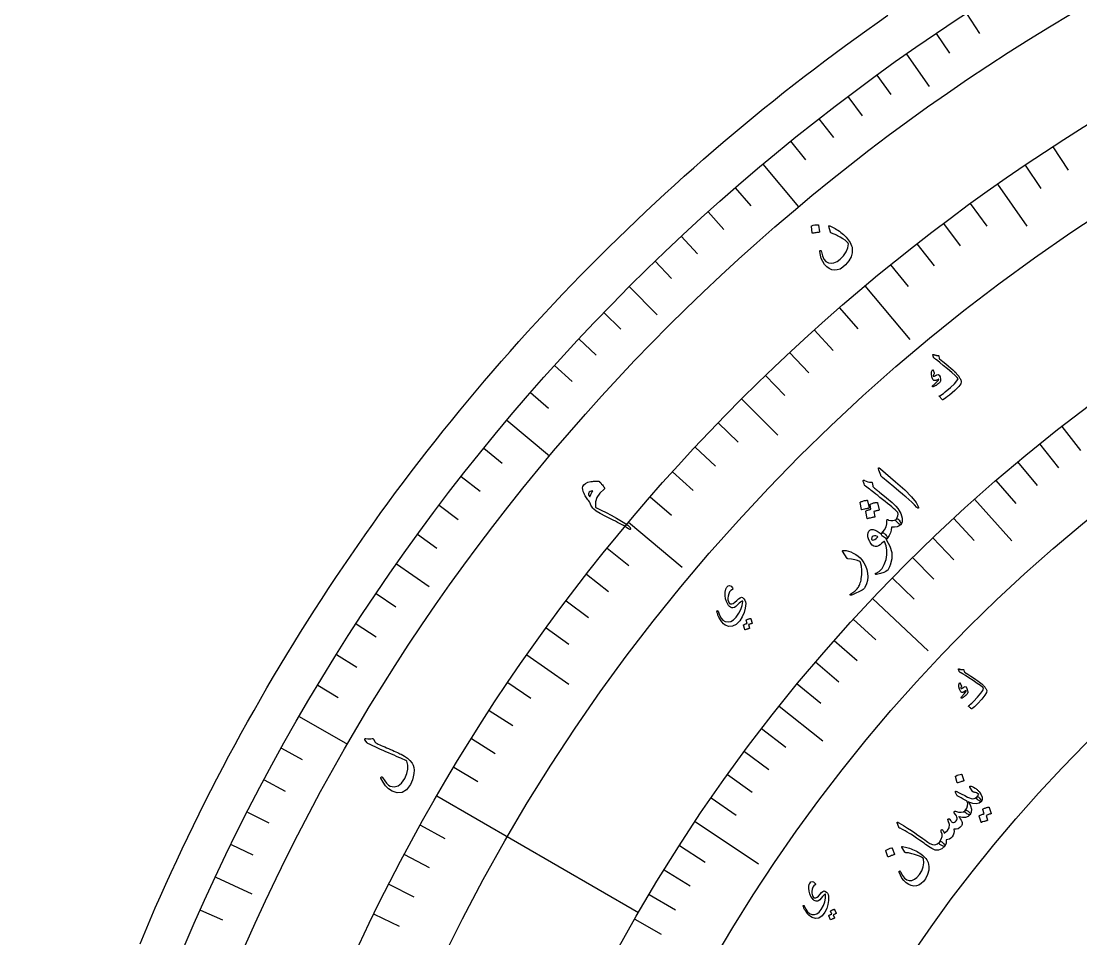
# Model space of a CAD drawing. Header units: millimetres. Extents: x -59 to 59, y -59 to 76.
# Drawn here: x -57.82 to -28.3, y 22.72 to 48.28 of the extents above; entities that cross this region are included whole.
import ezdxf

# ---------------------------------------------------------------- set-up
doc = ezdxf.new("R2010")
doc.units = ezdxf.units.MM
for name, color, linetype in [('CUT_OUTER', 1, 'Continuous'), ('ENGRAVE', 7, 'Continuous'), ('ENGRAVE_FINE', 8, 'Continuous'), ('TEXT', 5, 'Continuous')]:
    doc.layers.add(name, color=color, linetype=linetype)

msp = doc.modelspace()

# ---------------------------------------------------------------- linework, layer by layer
at = {"layer": 'CUT_OUTER'}
msp.add_lwpolyline([(-54.5089, 22.5783), (-54.3693, 22.9124), (-54.2277, 23.2455), (-54.0841, 23.5778), (-53.9384, 23.9092), (-53.7907, 24.2397), (-53.6409, 24.5693), (-53.4891, 24.898), (-53.3354, 25.2258), (-53.1796, 25.5525), (-53.0218, 25.8784), (-52.862, 26.2032), (-52.7002, 26.5271), (-52.5365, 26.8499), (-52.3707, 27.1718), (-52.203, 27.4926), (-52.0334, 27.8124), (-51.8617, 28.1312), (-51.6881, 28.4488), (-51.5126, 28.7655), (-51.3351, 29.081), (-51.1557, 29.3954), (-50.9744, 29.7088), (-50.7911, 30.021), (-50.606, 30.3321), (-50.4189, 30.642), (-50.23, 30.9508), (-50.0391, 31.2584), (-49.8464, 31.5649), (-49.6517, 31.8701), (-49.4553, 32.1742), (-49.2569, 32.477), (-49.0567, 32.7786), (-48.8547, 33.079), (-48.6508, 33.3782), (-48.445, 33.6761), (-48.2375, 33.9727), (-48.0281, 34.268), (-47.817, 34.5621), (-47.604, 34.8548), (-47.3892, 35.1463), (-47.1727, 35.4364), (-46.9544, 35.7252), (-46.7343, 36.0126), (-46.5124, 36.2987), (-46.2888, 36.5834), (-46.0635, 36.8667), (-45.8364, 37.1487), (-45.6076, 37.4292), (-45.3771, 37.7083), (-45.1449, 37.9861), (-44.9109, 38.2623), (-44.6753, 38.5372), (-44.438, 38.8106), (-44.199, 39.0825), (-43.9584, 39.353), (-43.7161, 39.622), (-43.4722, 39.8895), (-43.2266, 40.1555), (-42.9794, 40.4199), (-42.7306, 40.6829), (-42.4801, 40.9443), (-42.2281, 41.2042), (-41.9745, 41.4625), (-41.7193, 41.7193), (-41.4625, 41.9745), (-41.2042, 42.2281), (-40.9443, 42.4801), (-40.6829, 42.7306), (-40.4199, 42.9794), (-40.1555, 43.2266), (-39.8895, 43.4722), (-39.622, 43.7161), (-39.353, 43.9584), (-39.0825, 44.199), (-38.8106, 44.438), (-38.5372, 44.6753), (-38.2623, 44.9109), (-37.9861, 45.1449), (-37.7083, 45.3771), (-37.4292, 45.6076), (-37.1487, 45.8364), (-36.8667, 46.0635), (-36.5834, 46.2888), (-36.2987, 46.5124), (-36.0126, 46.7343), (-35.7252, 46.9544), (-35.4364, 47.1727), (-35.1463, 47.3892), (-34.8548, 47.604), (-34.5621, 47.817), (-34.268, 48.0281), (-33.9727, 48.2375), (-33.6761, 48.445)], dxfattribs=at)
at = {"layer": 'ENGRAVE'}
for points in [[(-33.1642, 47.3634), (-32.5297, 46.4572)], [(-37.166, 44.2927), (-36.1705, 43.1063)], [(-30.6261, 43.7386), (-29.8072, 42.569)], [(-40.8849, 40.8849), (-40.1027, 40.1027)], [(-34.3216, 40.9029), (-33.0701, 39.4115)], [(-37.756, 37.756), (-36.7464, 36.7464)], [(-44.2927, 37.166), (-43.1063, 36.1705)], [(-31.265, 34.9654), (-30.2268, 33.8043)], [(-40.9029, 34.3216), (-39.4115, 33.0701)], [(-47.3634, 33.1642), (-46.4572, 32.5297)], [(-34.1044, 32.202), (-32.56, 30.7438)], [(-43.7386, 30.6261), (-42.569, 29.8072)], [(-36.7065, 29.2012), (-35.4876, 28.2315)], [(-50.0736, 28.91), (-48.7323, 28.1356)], [(-46.2414, 26.6975), (-40.6209, 23.4525)], [(-39.0511, 25.9825), (-37.2828, 24.8059)], [(-52.4027, 24.4358), (-51.4001, 23.9683)]]:
    msp.add_lwpolyline(points, dxfattribs=at)
for radius in [57.82, 57.82, 56.2713, 53.395, 53.395, 51.1235, 46.905, 46.905, 44.427, 39.825, 39.825]:
    msp.add_circle((0, 0), radius, dxfattribs=at)
at = {"layer": 'ENGRAVE_FINE'}
for points in [[(-31.491, 48.4919), (-31.1295, 47.9353)], [(-32.3325, 47.935), (-31.9614, 47.3847)], [(-33.9857, 46.7774), (-33.5956, 46.2404)], [(-34.7969, 46.1771), (-34.3975, 45.647)], [(-35.5975, 45.5628), (-35.1889, 45.0397)], [(-36.3873, 44.9346), (-35.9696, 44.4187)], [(-29.081, 44.7808), (-28.6568, 44.1277)], [(-29.8581, 44.2665), (-29.4226, 43.6208)], [(-37.9333, 43.6373), (-37.4979, 43.1364)], [(-31.3848, 43.1975), (-30.927, 42.5674)], [(-38.6891, 42.9686), (-38.245, 42.4754)], [(-32.1339, 42.6431), (-31.6652, 42.0212)], [(-39.4331, 42.2869), (-38.9805, 41.8014)], [(-32.8732, 42.0758), (-32.3938, 41.4621)], [(-40.1651, 41.5922), (-39.7041, 41.1148)], [(-33.6026, 41.4957), (-33.1124, 40.8905)], [(-41.5922, 40.1651), (-41.1148, 39.7041)], [(-35.0303, 40.2977), (-34.5193, 39.71)], [(-35.7282, 39.6802), (-35.2071, 39.1015)], [(-42.2869, 39.4331), (-41.8014, 38.9805)], [(-36.4153, 39.0506), (-35.8842, 38.4811)], [(-42.9686, 38.6891), (-42.4754, 38.245)], [(-37.0913, 38.4091), (-36.5503, 37.8489)], [(-43.6373, 37.9333), (-43.1364, 37.4979)], [(-38.4091, 37.0913), (-37.8489, 36.5503)], [(-28.8371, 36.9933), (-28.3147, 36.3232)], [(-44.9346, 36.3873), (-44.4187, 35.9696)], [(-39.0506, 36.4153), (-38.4811, 35.8842)], [(-29.4564, 36.5021), (-28.9228, 35.8409)], [(-39.6802, 35.7282), (-39.1015, 35.2071)], [(-30.0676, 36.0003), (-29.523, 35.3482)], [(-45.5628, 35.5975), (-45.0397, 35.1889)], [(-30.6705, 35.488), (-30.115, 34.8452)], [(-40.2977, 35.0303), (-39.71, 34.5193)], [(-46.1771, 34.7969), (-45.647, 34.3975)], [(-31.8508, 34.4326), (-31.2739, 33.8089)], [(-46.7774, 33.9857), (-46.2404, 33.5956)], [(-32.4279, 33.8897), (-31.8405, 33.2758)], [(-41.4957, 33.6026), (-40.8905, 33.1124)], [(-32.9959, 33.3369), (-32.3983, 32.733)], [(-42.0758, 32.8732), (-41.4621, 32.3938)], [(-33.5548, 32.7743), (-32.947, 32.1806)], [(-47.935, 32.3325), (-47.3847, 31.9614)], [(-42.6431, 32.1339), (-42.0212, 31.6652)], [(-34.6445, 31.6202), (-34.0169, 31.0475)], [(-48.4919, 31.491), (-47.9353, 31.1295)], [(-43.1975, 31.3848), (-42.5674, 30.927)], [(-35.1749, 31.0291), (-34.5378, 30.4671)], [(-49.0341, 30.6399), (-48.4712, 30.2882)], [(-35.6955, 30.4288), (-35.0489, 29.8776)], [(-44.2665, 29.8581), (-43.6208, 29.4226)], [(-36.2061, 29.8195), (-35.5503, 29.2793)], [(-49.5614, 29.7795), (-48.9925, 29.4376)], [(-44.7808, 29.081), (-44.1277, 28.6568)], [(-37.1967, 28.5742), (-36.5229, 28.0567)], [(-45.2815, 28.295), (-44.6211, 27.8823)], [(-50.5705, 28.0317), (-49.99, 27.7099)], [(-37.6763, 27.9387), (-36.9939, 27.4327)], [(-45.7684, 27.5005), (-45.1009, 27.0993)], [(-38.1454, 27.2948), (-37.4545, 26.8004)], [(-51.052, 27.1448), (-50.466, 26.8332)], [(-38.6037, 26.6427), (-37.9045, 26.1601)], [(-51.518, 26.2497), (-50.9266, 25.9484)], [(-46.7003, 25.8864), (-46.0192, 25.5088)], [(-51.9683, 25.3466), (-51.3717, 25.0557)], [(-39.4874, 25.3144), (-38.7722, 24.8559)], [(-47.145, 25.0674), (-46.4573, 24.7018)], [(-39.9126, 24.6387), (-39.1896, 24.1924)], [(-47.5753, 24.2408), (-46.8814, 23.8873)], [(-40.3264, 23.9554), (-39.5959, 23.5215)], [(-52.8212, 23.5175), (-52.2148, 23.2475)], [(-47.9911, 23.4068), (-47.2911, 23.0654)], [(-40.7287, 23.2649), (-39.9909, 22.8435)]]:
    msp.add_lwpolyline(points, dxfattribs=at)
at = {"layer": 'TEXT'}
for points in [[(-35.8106, 42.5662), (-35.8103, 42.57), (-35.8084, 42.5737), (-35.805, 42.5772), (-35.8001, 42.5806), (-35.7571, 42.5949), (-35.7135, 42.6047), (-35.6694, 42.61), (-35.6248, 42.6108), (-35.6195, 42.6097), (-35.6156, 42.6074), (-35.6132, 42.6039), (-35.6122, 42.5991), (-35.586, 42.4097), (-35.5864, 42.4044), (-35.5895, 42.4005), (-35.5953, 42.3982), (-35.6039, 42.3975), (-35.6113, 42.3969), (-35.6227, 42.3956), (-35.6382, 42.3937), (-35.6578, 42.3912), (-35.6816, 42.3879), (-35.7099, 42.3836), (-35.7426, 42.3782), (-35.7799, 42.3719), (-35.7852, 42.3716), (-35.7889, 42.3726), (-35.791, 42.3751), (-35.7914, 42.3789)], [(-35.2989, 42.577), (-35.2621, 42.5608), (-35.2246, 42.5431), (-35.1866, 42.5237), (-35.148, 42.5027), (-35.1088, 42.4798), (-35.0691, 42.4545), (-35.029, 42.4269), (-34.9882, 42.3969), (-34.949, 42.366), (-34.9119, 42.3338), (-34.8769, 42.3004), (-34.8441, 42.2658), (-34.8132, 42.2298), (-34.7843, 42.1924), (-34.7573, 42.1537), (-34.7323, 42.1134), (-34.7089, 42.0688), (-34.6907, 42.0247), (-34.6778, 41.9812), (-34.6701, 41.9381), (-34.671, 41.8248), (-34.7024, 41.7126), (-34.7643, 41.6015), (-34.8567, 41.4913), (-34.9333, 41.4234), (-35.0107, 41.376), (-35.0889, 41.349), (-35.168, 41.3425), (-35.2434, 41.3563), (-35.314, 41.3875), (-35.3798, 41.4361), (-35.4406, 41.5023), (-35.4932, 41.5825), (-35.5329, 41.6687), (-35.5598, 41.7609), (-35.5738, 41.8593), (-35.5736, 41.872), (-35.5708, 41.8814), (-35.5655, 41.8873), (-35.5576, 41.8898), (-35.5479, 41.8893), (-35.5403, 41.8835), (-35.5349, 41.8723), (-35.5317, 41.8559), (-35.5035, 41.7411), (-35.4617, 41.6517), (-35.4063, 41.5874), (-35.3374, 41.5482), (-35.261, 41.5348), (-35.1801, 41.5475), (-35.0947, 41.5862), (-35.0046, 41.6509), (-34.9107, 41.7469), (-34.8418, 41.8504), (-34.798, 41.9614), (-34.7793, 42.0802), (-34.7796, 42.0835), (-34.7812, 42.0876), (-34.7841, 42.0923), (-34.7882, 42.0977), (-34.8246, 42.1369), (-34.8729, 42.1777), (-34.9333, 42.2199), (-35.0057, 42.2636), (-35.0435, 42.2844), (-35.0791, 42.3035), (-35.1125, 42.3207), (-35.1437, 42.3361), (-35.1727, 42.3494), (-35.1996, 42.3606), (-35.2243, 42.3696), (-35.2469, 42.3764), (-35.2582, 42.3803), (-35.2669, 42.3854), (-35.2731, 42.3915), (-35.2767, 42.3987), (-35.3279, 42.5613), (-35.3291, 42.5723), (-35.3246, 42.5785), (-35.3146, 42.5801), (-35.2989, 42.577)], [(-32.4015, 38.9939), (-32.385, 38.9872), (-32.3688, 38.9813), (-32.3528, 38.9763), (-32.337, 38.9722), (-32.3214, 38.969), (-32.3059, 38.9668), (-32.2905, 38.9656), (-32.2752, 38.9654), (-32.2682, 38.9639), (-32.2629, 38.9598), (-32.2594, 38.9532), (-32.2575, 38.9439), (-32.25, 38.893), (-32.249, 38.8877), (-32.2478, 38.8834), (-32.2466, 38.8801), (-32.2452, 38.8779), (-32.1506, 38.802), (-32.0658, 38.7328), (-31.9908, 38.6704), (-31.9255, 38.6147), (-31.8701, 38.5659), (-31.8246, 38.5239), (-31.7892, 38.4887), (-31.7636, 38.4604), (-31.7179, 38.4051), (-31.7044, 38.3867), (-31.6917, 38.3676), (-31.6798, 38.3476), (-31.6686, 38.327), (-31.6583, 38.3055), (-31.6489, 38.2831), (-31.6405, 38.2598), (-31.633, 38.2357), (-31.6447, 38.1809), (-31.7041, 38.101), (-31.811, 37.9956), (-31.9652, 37.8645), (-32.0149, 37.8253), (-32.0619, 37.7903), (-32.1062, 37.7594), (-32.1478, 37.7327), (-32.1524, 37.7313), (-32.1567, 37.7314), (-32.1606, 37.733), (-32.1641, 37.7361), (-32.1797, 37.7523), (-32.1937, 37.7672), (-32.2062, 37.7807), (-32.2173, 37.7929), (-32.2269, 37.8038), (-32.2352, 37.8136), (-32.2423, 37.8224), (-32.2481, 37.8301), (-32.2511, 37.8347), (-32.2516, 37.8382), (-32.2496, 37.8408), (-32.245, 37.8423), (-32.2123, 37.8566), (-32.1738, 37.8794), (-32.1296, 37.9105), (-32.0796, 37.9501), (-31.9339, 38.0729), (-31.8254, 38.1754), (-31.7543, 38.2581), (-31.7206, 38.321), (-31.7492, 38.3553), (-31.8078, 38.412), (-31.8967, 38.491), (-32.0159, 38.5921), (-32.1363, 38.6925), (-32.2278, 38.7681), (-32.2904, 38.8188), (-32.324, 38.8449), (-32.3335, 38.8517), (-32.3424, 38.8582), (-32.3506, 38.8642), (-32.3583, 38.8697), (-32.3653, 38.8748), (-32.3715, 38.8792), (-32.377, 38.8831), (-32.3818, 38.8864), (-32.3916, 38.8941), (-32.3993, 38.9028), (-32.405, 38.9125), (-32.4086, 38.9232), (-32.4224, 38.9841), (-32.4231, 38.9885), (-32.4227, 38.992), (-32.4214, 38.9946), (-32.4191, 38.9964), (-32.4152, 38.9972), (-32.4109, 38.997), (-32.4063, 38.9959), (-32.4015, 38.9939)], [(-32.4353, 38.5684), (-32.4329, 38.5699), (-32.4304, 38.5706), (-32.4276, 38.5705), (-32.4247, 38.5696), (-32.4228, 38.5682), (-32.4211, 38.5664), (-32.4195, 38.5643), (-32.4181, 38.5618), (-32.3919, 38.4823), (-32.3897, 38.4738), (-32.3889, 38.4667), (-32.3893, 38.4608), (-32.3911, 38.4561), (-32.402, 38.4402), (-32.4096, 38.4247), (-32.4141, 38.4098), (-32.4154, 38.3954), (-32.4135, 38.3901), (-32.4077, 38.3875), (-32.398, 38.3878), (-32.3844, 38.3909), (-32.3763, 38.394), (-32.368, 38.3975), (-32.3597, 38.4013), (-32.3513, 38.4054), (-32.3427, 38.4099), (-32.3338, 38.4148), (-32.3248, 38.4201), (-32.3155, 38.4259), (-32.2768, 38.4382), (-32.2472, 38.4216), (-32.2266, 38.3761), (-32.2149, 38.3018), (-32.2148, 38.2768), (-32.2172, 38.2553), (-32.222, 38.2373), (-32.2291, 38.2227), (-32.2395, 38.2096), (-32.2559, 38.194), (-32.2783, 38.1758), (-32.3068, 38.1552), (-32.3216, 38.1449), (-32.3361, 38.1357), (-32.3502, 38.1275), (-32.3639, 38.1202), (-32.3772, 38.1138), (-32.3897, 38.1079), (-32.4015, 38.1027), (-32.4127, 38.098), (-32.4206, 38.0965), (-32.4274, 38.0966), (-32.4329, 38.0985), (-32.4373, 38.1021), (-32.4404, 38.1071), (-32.4409, 38.112), (-32.439, 38.1168), (-32.4347, 38.1216), (-32.4199, 38.136), (-32.403, 38.152), (-32.3838, 38.1696), (-32.3623, 38.1888), (-32.3223, 38.2248), (-32.2923, 38.2543), (-32.2724, 38.2775), (-32.2625, 38.2943), (-32.2618, 38.2972), (-32.2623, 38.2997), (-32.264, 38.302), (-32.2669, 38.304), (-32.2692, 38.3048), (-32.2723, 38.3047), (-32.2761, 38.3038), (-32.2806, 38.302), (-32.3199, 38.2823), (-32.3368, 38.2747), (-32.3528, 38.2699), (-32.3677, 38.2678), (-32.3816, 38.2686), (-32.3953, 38.2716), (-32.4067, 38.2771), (-32.4155, 38.2852), (-32.422, 38.2958), (-32.4549, 38.3764), (-32.4681, 38.4487), (-32.4615, 38.5127), (-32.4353, 38.5684)], [(-33.9272, 35.768), (-33.94, 35.8137), (-33.9372, 35.8366), (-33.9188, 35.8368), (-33.8849, 35.8143), (-33.4653, 35.4474), (-33.2089, 35.2212), (-33.0172, 35.028), (-32.89, 34.8682), (-32.827, 34.7419), (-32.8248, 34.7287), (-32.8255, 34.7199), (-32.8291, 34.7153), (-32.8356, 34.715), (-32.843, 34.7172), (-32.851, 34.7215), (-32.8595, 34.7281), (-32.8686, 34.7368), (-32.936, 34.8081), (-33.0108, 34.8806), (-33.093, 34.9542), (-33.1826, 35.0291), (-33.2055, 35.049), (-33.2683, 35.1022), (-33.3709, 35.1887), (-33.5133, 35.3084), (-33.8323, 35.5708), (-33.8482, 35.5858), (-33.8612, 35.6011), (-33.8714, 35.6169), (-33.8787, 35.633)], [(-41.9882, 34.8936), (-42.0107, 34.9198), (-42.0324, 34.9466), (-42.0535, 34.9741), (-42.0739, 35.0022), (-42.0932, 35.031), (-42.111, 35.0605), (-42.1274, 35.0907), (-42.1423, 35.1217), (-42.1656, 35.1821), (-42.1785, 35.2355), (-42.1811, 35.2816), (-42.1733, 35.3205), (-42.1463, 35.3671), (-42.1005, 35.4048), (-42.0359, 35.4338), (-41.9526, 35.4538), (-41.9279, 35.4578), (-41.9032, 35.461), (-41.8784, 35.4635), (-41.8536, 35.4652), (-41.8286, 35.4663), (-41.8033, 35.4667), (-41.7779, 35.4667), (-41.7522, 35.466), (-41.738, 35.4648), (-41.7258, 35.4618), (-41.7154, 35.4568), (-41.7071, 35.4501), (-41.6786, 35.4164), (-41.6533, 35.3862), (-41.6312, 35.3594), (-41.6123, 35.336), (-41.5969, 35.3165), (-41.5851, 35.3011), (-41.5769, 35.2898), (-41.5724, 35.2826), (-41.5689, 35.2715), (-41.5695, 35.2614), (-41.5741, 35.2522), (-41.5827, 35.2441), (-41.7066, 35.1334), (-41.7881, 35.0152), (-41.8274, 34.8898), (-41.8242, 34.7573), (-41.8205, 34.7451), (-41.815, 34.7352), (-41.8075, 34.7274), (-41.7982, 34.722), (-41.664, 34.6588), (-41.5263, 34.5905), (-41.3853, 34.5171), (-41.2409, 34.4385), (-41.0512, 34.3273), (-40.9219, 34.2385), (-40.8529, 34.1723), (-40.8441, 34.1288), (-40.8534, 34.1219), (-40.8669, 34.1215), (-40.8846, 34.1277), (-40.9066, 34.1405), (-40.9499, 34.17), (-40.9961, 34.1996), (-41.045, 34.2291), (-41.0968, 34.2585), (-41.1511, 34.288), (-41.2078, 34.3177), (-41.2667, 34.3475), (-41.3278, 34.3775), (-41.5331, 34.478), (-41.6915, 34.5627), (-41.8029, 34.6318), (-41.8672, 34.6856), (-41.8933, 34.7151), (-41.9162, 34.7438), (-41.9358, 34.7716), (-41.952, 34.7987), (-41.9653, 34.8246), (-41.9757, 34.849), (-41.9833, 34.872), (-41.9882, 34.8936)], [(-34.3259, 35.354), (-34.3404, 35.3914), (-34.3521, 35.4209), (-34.3609, 35.4425), (-34.367, 35.4562), (-34.3702, 35.4655), (-34.3709, 35.4737), (-34.369, 35.4808), (-34.3645, 35.487), (-34.3573, 35.4919), (-34.3493, 35.4938), (-34.3403, 35.4927), (-34.3304, 35.4885), (-34.2828, 35.467), (-34.2358, 35.4515), (-34.1895, 35.4421), (-34.1439, 35.4387), (-34.1302, 35.4368), (-34.1199, 35.4296), (-34.113, 35.4172), (-34.1094, 35.3996), (-34.0972, 35.3138), (-34.0729, 35.2936), (-34.049, 35.2738), (-34.0255, 35.2544), (-34.0023, 35.2354), (-33.9796, 35.2168), (-33.9573, 35.1986), (-33.9353, 35.1809), (-33.9138, 35.1635), (-33.7146, 35.0024), (-33.5629, 34.8726), (-33.4586, 34.7742), (-33.4015, 34.7073), (-33.3217, 34.563), (-33.28, 34.4398), (-33.2762, 34.3377), (-33.3104, 34.2565), (-33.312, 34.255), (-33.3136, 34.2534), (-33.3153, 34.2518), (-33.3169, 34.2503), (-33.3353, 34.2501), (-33.3618, 34.265), (-33.3963, 34.295), (-33.4388, 34.3401), (-33.4533, 34.358), (-33.4604, 34.3744), (-33.4602, 34.3893), (-33.4525, 34.4027), (-33.4195, 34.4508), (-33.3997, 34.4989), (-33.3933, 34.547), (-33.4003, 34.5952), (-33.4346, 34.628), (-33.4745, 34.6644), (-33.5201, 34.7044), (-33.5714, 34.748), (-33.628, 34.795), (-33.6897, 34.8454), (-33.7565, 34.8992), (-33.8283, 34.9563), (-33.8985, 35.013), (-33.9617, 35.0637), (-34.018, 35.1084), (-34.0675, 35.1472), (-34.1098, 35.1803), (-34.1448, 35.2079), (-34.1724, 35.23), (-34.1927, 35.2466), (-34.2992, 35.3232), (-34.3086, 35.3318), (-34.3162, 35.3398), (-34.322, 35.3472), (-34.3259, 35.354)], [(-41.978, 35.0291), (-41.9716, 35.0495), (-41.9641, 35.0702), (-41.9554, 35.0914), (-41.9454, 35.1129), (-41.9343, 35.1348), (-41.9222, 35.1568), (-41.9091, 35.179), (-41.8949, 35.2013), (-41.9402, 35.1911), (-41.9747, 35.1784), (-41.9983, 35.1633), (-42.0111, 35.1457), (-42.018, 35.1177), (-42.0148, 35.089), (-42.0014, 35.0594), (-41.978, 35.0291)], [(-34.4521, 34.869), (-34.4521, 34.8731), (-34.4504, 34.8771), (-34.4471, 34.8812), (-34.4422, 34.8852), (-34.4202, 34.8952), (-34.3981, 34.904), (-34.3759, 34.9118), (-34.3537, 34.9184), (-34.3311, 34.9239), (-34.3081, 34.9282), (-34.2846, 34.9315), (-34.2606, 34.9336), (-34.2535, 34.9329), (-34.2482, 34.9308), (-34.2447, 34.9272), (-34.2431, 34.9223), (-34.2009, 34.7223), (-34.2016, 34.7173), (-34.2051, 34.7135), (-34.2114, 34.7109), (-34.2204, 34.7095), (-34.2282, 34.7082), (-34.2402, 34.7059), (-34.2565, 34.7026), (-34.2769, 34.6983), (-34.3019, 34.6927), (-34.3315, 34.6857), (-34.3657, 34.6773), (-34.4046, 34.6675), (-34.4102, 34.6667), (-34.4143, 34.6674), (-34.4167, 34.6699), (-34.4174, 34.6739)], [(-34.1739, 34.8125), (-34.1738, 34.8165), (-34.1722, 34.8205), (-34.1689, 34.8245), (-34.164, 34.8285), (-34.142, 34.8384), (-34.12, 34.8471), (-34.0978, 34.8547), (-34.0756, 34.8611), (-34.0531, 34.8665), (-34.0302, 34.8707), (-34.0067, 34.8738), (-33.9828, 34.8758), (-33.977, 34.8749), (-33.9724, 34.8725), (-33.969, 34.8684), (-33.9669, 34.8628), (-33.9251, 34.6631), (-33.9256, 34.6594), (-33.9288, 34.6563), (-33.9345, 34.6538), (-33.9429, 34.652), (-33.9485, 34.6509), (-33.9572, 34.6491), (-33.969, 34.6466), (-33.984, 34.6434), (-34.002, 34.6395), (-34.0229, 34.6346), (-34.0467, 34.6288), (-34.0735, 34.6222), (-34.0412, 34.4758), (-34.0419, 34.4708), (-34.0453, 34.467), (-34.0516, 34.4644), (-34.0606, 34.4631), (-34.0684, 34.4618), (-34.0803, 34.4595), (-34.0965, 34.4562), (-34.1169, 34.452), (-34.1418, 34.4465), (-34.1712, 34.4396), (-34.2053, 34.4313), (-34.2441, 34.4215), (-34.249, 34.4214), (-34.2525, 34.4227), (-34.2546, 34.4254), (-34.2553, 34.4295), (-34.2907, 34.6242), (-34.2906, 34.6282), (-34.289, 34.6322), (-34.2857, 34.6362), (-34.2808, 34.6403), (-34.2653, 34.6473), (-34.2497, 34.654), (-34.2338, 34.6602), (-34.2177, 34.666), (-34.2015, 34.6712), (-34.185, 34.6756), (-34.1684, 34.6792), (-34.1515, 34.682)], [(-33.4525, 34.4027), (-33.4356, 34.411), (-33.422, 34.4157), (-33.4116, 34.417), (-33.4044, 34.4146), (-33.3961, 34.4085), (-33.3871, 34.4), (-33.3772, 34.389), (-33.3666, 34.3756), (-33.3348, 34.3306), (-33.3148, 34.2957), (-33.3067, 34.271), (-33.3104, 34.2565), (-33.3599, 34.2204), (-33.4214, 34.1966), (-33.4949, 34.185), (-33.5806, 34.1856), (-33.5831, 34.1055), (-33.604, 34.0267), (-33.6433, 33.949), (-33.701, 33.8724), (-33.7097, 33.8667), (-33.7201, 33.8654), (-33.732, 33.8684), (-33.7456, 33.8759), (-33.8255, 33.9306), (-33.8344, 33.9367), (-33.8419, 33.9454), (-33.848, 33.9567), (-33.8527, 33.9706), (-33.8546, 33.9831), (-33.8539, 33.995), (-33.8506, 34.0062), (-33.8447, 34.0169), (-33.7759, 34.1092), (-33.7308, 34.1967), (-33.7095, 34.2797), (-33.7121, 34.3581), (-33.7132, 34.3681), (-33.7119, 34.3773), (-33.7082, 34.3857), (-33.7021, 34.3932), (-33.6949, 34.3986), (-33.6877, 34.4003), (-33.6805, 34.3984), (-33.6733, 34.3929), (-33.6672, 34.3871), (-33.6614, 34.3824), (-33.6561, 34.3789), (-33.6511, 34.3767), (-33.592, 34.3705), (-33.5392, 34.3728), (-33.4927, 34.3835), (-33.4525, 34.4027)], [(-33.7152, 33.8231), (-33.6207, 33.654), (-33.5722, 33.4816), (-33.5696, 33.3058), (-33.6125, 33.1265), (-33.6211, 33.104), (-33.6302, 33.0824), (-33.6397, 33.0617), (-33.6498, 33.0418), (-33.6603, 33.0231), (-33.6714, 33.0056), (-33.683, 32.9895), (-33.6951, 32.9746), (-33.7333, 32.9454), (-33.7956, 32.9178), (-33.8818, 32.8919), (-33.9921, 32.8674), (-34.0056, 32.8663), (-34.0159, 32.868), (-34.0232, 32.8725), (-34.0273, 32.8798), (-34.0282, 32.8879), (-34.0254, 32.8949), (-34.019, 32.9007), (-34.009, 32.9053), (-33.9173, 32.9533), (-33.8406, 33.0323), (-33.7786, 33.1424), (-33.731, 33.2838), (-33.7076, 33.4151), (-33.7067, 33.5424), (-33.7283, 33.6657), (-33.7724, 33.7851), (-33.7756, 33.7877), (-33.7788, 33.7891), (-33.782, 33.7894), (-33.7852, 33.7884), (-33.843, 33.7369), (-33.8959, 33.6966), (-33.9438, 33.6676), (-33.9868, 33.65), (-34.0301, 33.6461), (-34.0723, 33.6586), (-34.1135, 33.6874), (-34.1536, 33.7326), (-34.1584, 33.7391), (-34.1631, 33.7459), (-34.1677, 33.753), (-34.1722, 33.7605), (-34.1767, 33.7683), (-34.1813, 33.7766), (-34.186, 33.7854), (-34.1909, 33.7948), (-34.2182, 33.8591), (-34.2336, 33.9198), (-34.2371, 33.9767), (-34.2288, 34.0299), (-34.2095, 34.0738), (-34.1804, 34.1026), (-34.1414, 34.1164), (-34.0927, 34.1151), (-34.0371, 34.101), (-33.981, 34.0761), (-33.9243, 34.0407), (-33.8671, 33.9946), (-33.864, 33.9978), (-33.8611, 34.001), (-33.8584, 34.0042), (-33.8559, 34.0074), (-33.8534, 34.0106), (-33.8507, 34.0137), (-33.8478, 34.0169), (-33.8447, 34.0201), (-33.8316, 34.0285), (-33.8164, 34.0299), (-33.7989, 34.0244), (-33.7792, 34.0118), (-33.7601, 33.9955), (-33.7425, 33.9772), (-33.7266, 33.9569), (-33.7122, 33.9347), (-33.7012, 33.9135), (-33.6954, 33.8963), (-33.6948, 33.8831), (-33.6994, 33.874), (-33.7296, 33.8439), (-33.7269, 33.8408), (-33.7236, 33.8363), (-33.7197, 33.8304), (-33.7152, 33.8231)], [(-33.9709, 33.9262), (-34.017, 33.9387), (-34.056, 33.941), (-34.0881, 33.9331), (-34.1131, 33.915), (-34.1226, 33.8987), (-34.1286, 33.8817), (-34.1312, 33.8642), (-34.1304, 33.8462), (-34.1282, 33.8384), (-34.1231, 33.8326), (-34.1153, 33.8288), (-34.1047, 33.827), (-34.0738, 33.8291), (-34.0401, 33.8431), (-34.0036, 33.8691), (-33.9644, 33.907), (-33.9612, 33.9118), (-33.9613, 33.9166), (-33.9645, 33.9214), (-33.9709, 33.9262)], [(-34.9403, 33.512), (-34.9423, 33.5158), (-34.9436, 33.5192), (-34.9441, 33.5222), (-34.9437, 33.5248), (-34.9397, 33.5298), (-34.9322, 33.5335), (-34.9213, 33.5359), (-34.907, 33.5369), (-34.8429, 33.5327), (-34.7772, 33.5191), (-34.7099, 33.496), (-34.6412, 33.4635), (-34.5723, 33.4232), (-34.5093, 33.3784), (-34.4522, 33.3291), (-34.401, 33.2753), (-34.3447, 33.1931), (-34.3001, 33.1044), (-34.2671, 33.0093), (-34.2457, 32.9077), (-34.2379, 32.8037), (-34.2472, 32.7024), (-34.2736, 32.6039), (-34.3171, 32.5081), (-34.3312, 32.4848), (-34.3484, 32.4644), (-34.3686, 32.4468), (-34.392, 32.4322), (-34.45, 32.4025), (-34.5028, 32.3759), (-34.5504, 32.3526), (-34.5927, 32.3325), (-34.6297, 32.3158), (-34.6613, 32.3026), (-34.6875, 32.2928), (-34.7083, 32.2866), (-34.7135, 32.2861), (-34.7178, 32.2864), (-34.7215, 32.2874), (-34.7243, 32.2893), (-34.7273, 32.2926), (-34.7294, 32.2964), (-34.7308, 32.3005), (-34.7314, 32.305), (-34.7308, 32.3096), (-34.7286, 32.3139), (-34.7248, 32.3177), (-34.7194, 32.3213), (-34.6858, 32.3421), (-34.6546, 32.3629), (-34.6259, 32.3838), (-34.5997, 32.4046), (-34.5758, 32.4257), (-34.554, 32.4472), (-34.5342, 32.4691), (-34.5166, 32.4915), (-34.5005, 32.5153), (-34.4855, 32.5414), (-34.4715, 32.5699), (-34.4586, 32.6008), (-34.4469, 32.6341), (-34.4364, 32.6699), (-34.4272, 32.7083), (-34.4192, 32.7493), (-34.4031, 32.8708), (-34.401, 32.9863), (-34.4131, 33.096), (-34.4393, 33.1998), (-34.4421, 33.2075), (-34.4469, 33.2148), (-34.4536, 33.2217), (-34.4623, 33.2281), (-34.5245, 33.2552), (-34.6012, 33.2774), (-34.6924, 33.2946), (-34.7982, 33.3068), (-34.804, 33.3085), (-34.8087, 33.3106), (-34.8121, 33.3131), (-34.8144, 33.316)], [(-38.0086, 32.4475), (-38.0516, 32.4216), (-38.0865, 32.3816), (-38.1133, 32.3275), (-38.132, 32.2593), (-38.1366, 32.2099), (-38.1325, 32.1622), (-38.1199, 32.1161), (-38.0986, 32.0718), (-38.093, 32.0644), (-38.086, 32.0583), (-38.0775, 32.0533), (-38.0675, 32.0495), (-38.0286, 32.047), (-37.9854, 32.0616), (-37.938, 32.093), (-37.8863, 32.1413), (-37.8357, 32.1894), (-37.7927, 32.2191), (-37.7575, 32.2303), (-37.73, 32.2231), (-37.6885, 32.1894), (-37.6591, 32.1506), (-37.6417, 32.1065), (-37.6365, 32.0572), (-37.6498, 31.9266), (-37.6823, 31.8033), (-37.7339, 31.6872), (-37.8048, 31.5782), (-37.9026, 31.4763), (-38.0029, 31.4224), (-38.1059, 31.4167), (-38.2119, 31.4592), (-38.2592, 31.4957), (-38.3039, 31.5435), (-38.3457, 31.6028), (-38.3847, 31.6736), (-38.3942, 31.6949), (-38.4029, 31.7159), (-38.4109, 31.7367), (-38.4182, 31.7573), (-38.4247, 31.7777), (-38.4305, 31.7981), (-38.4355, 31.8186), (-38.4399, 31.839), (-38.4407, 31.8487), (-38.4388, 31.8553), (-38.4343, 31.8587), (-38.4272, 31.859), (-38.4204, 31.8568), (-38.4149, 31.8531), (-38.4107, 31.8479), (-38.4078, 31.841), (-38.3715, 31.7327), (-38.3267, 31.6494), (-38.2736, 31.5911), (-38.2123, 31.5578), (-38.1294, 31.5448), (-38.0502, 31.5606), (-37.9745, 31.6052), (-37.9023, 31.6786), (-37.8259, 31.7862), (-37.7704, 31.8943), (-37.7358, 32.0032), (-37.722, 32.1128), (-37.7223, 32.1204), (-37.7249, 32.1253), (-37.7297, 32.1276), (-37.7367, 32.1272), (-37.7566, 32.1185), (-37.7848, 32.0978), (-37.8211, 32.0652), (-37.8656, 32.0206), (-37.9129, 31.9768), (-37.9557, 31.9491), (-37.994, 31.9374), (-38.028, 31.9417), (-38.0594, 31.9568), (-38.088, 31.9778), (-38.114, 32.0046), (-38.1372, 32.0372), (-38.1744, 32.1112), (-38.1987, 32.1911), (-38.2102, 32.2769), (-38.2086, 32.3685), (-38.2069, 32.3917), (-38.2041, 32.4134), (-38.2003, 32.4335), (-38.1954, 32.452), (-38.1896, 32.4688), (-38.1831, 32.484), (-38.1757, 32.4976), (-38.1676, 32.5096), (-38.1271, 32.549), (-38.0862, 32.5593), (-38.0447, 32.5405), (-38.0027, 32.4928), (-37.9943, 32.4766), (-37.9924, 32.4637), (-37.9972, 32.454), (-38.0086, 32.4475)], [(-37.6269, 31.5897), (-37.6272, 31.5923), (-37.6264, 31.5949), (-37.6246, 31.5977), (-37.6217, 31.6005), (-37.6085, 31.6079), (-37.595, 31.6146), (-37.5815, 31.6206), (-37.5678, 31.6259), (-37.5539, 31.6305), (-37.5396, 31.6344), (-37.5248, 31.6377), (-37.5097, 31.6402), (-37.506, 31.64), (-37.5029, 31.6387), (-37.5005, 31.6363), (-37.4987, 31.6328), (-37.4581, 31.5082), (-37.4582, 31.5058), (-37.46, 31.5036), (-37.4635, 31.5017), (-37.4687, 31.5001), (-37.4728, 31.4995), (-37.4789, 31.4979), (-37.4871, 31.4955), (-37.4974, 31.4922), (-37.5098, 31.4881), (-37.5245, 31.483), (-37.5415, 31.4771), (-37.5608, 31.4702), (-37.5296, 31.3727), (-37.5292, 31.3691), (-37.5308, 31.3662), (-37.5343, 31.3641), (-37.5399, 31.3626), (-37.5448, 31.3614), (-37.5523, 31.3593), (-37.5623, 31.3564), (-37.5751, 31.3526), (-37.5905, 31.3478), (-37.6088, 31.3419), (-37.63, 31.3348), (-37.654, 31.3265), (-37.6571, 31.3262), (-37.6595, 31.3269), (-37.661, 31.3285), (-37.6617, 31.331), (-37.6986, 31.4538), (-37.6989, 31.4564), (-37.6981, 31.459), (-37.6963, 31.4618), (-37.6935, 31.4646), (-37.6827, 31.4713), (-37.6716, 31.4773), (-37.6603, 31.4827), (-37.6487, 31.4873), (-37.6369, 31.4914), (-37.625, 31.4948), (-37.613, 31.4977), (-37.6008, 31.5)], [(-31.6977, 30.2347), (-31.6821, 30.2303), (-31.6668, 30.2268), (-31.6518, 30.2239), (-31.6372, 30.2219), (-31.6228, 30.2206), (-31.6085, 30.2203), (-31.5945, 30.2208), (-31.5807, 30.2222), (-31.5742, 30.2216), (-31.569, 30.2185), (-31.565, 30.2129), (-31.5624, 30.2047), (-31.5503, 30.1595), (-31.5488, 30.1548), (-31.5473, 30.151), (-31.5459, 30.1482), (-31.5444, 30.1464), (-31.451, 30.0877), (-31.3671, 30.0342), (-31.2928, 29.9856), (-31.228, 29.9422), (-31.1729, 29.9039), (-31.1274, 29.8708), (-31.0917, 29.8427), (-31.0657, 29.8199), (-31.0186, 29.7747), (-31.0045, 29.7595), (-30.991, 29.7436), (-30.9782, 29.7268), (-30.9659, 29.7093), (-30.9544, 29.691), (-30.9436, 29.6718), (-30.9335, 29.6517), (-30.9242, 29.6307), (-30.929, 29.58), (-30.9742, 29.5016), (-31.0597, 29.3952), (-31.1851, 29.2606), (-31.2258, 29.22), (-31.2645, 29.1835), (-31.3013, 29.1509), (-31.336, 29.1224), (-31.34, 29.1206), (-31.3439, 29.1203), (-31.3476, 29.1213), (-31.3511, 29.1238), (-31.3669, 29.1368), (-31.3811, 29.1487), (-31.3939, 29.1596), (-31.4051, 29.1694), (-31.4149, 29.1783), (-31.4235, 29.1863), (-31.4308, 29.1935), (-31.4368, 29.1998), (-31.44, 29.2036), (-31.4409, 29.2067), (-31.4393, 29.2092), (-31.4354, 29.2111), (-31.4073, 29.2275), (-31.375, 29.2521), (-31.3383, 29.2849), (-31.2974, 29.3259), (-31.1788, 29.452), (-31.0916, 29.556), (-31.036, 29.6381), (-31.0123, 29.6985), (-31.0416, 29.7265), (-31.1005, 29.7715), (-31.1891, 29.8335), (-31.3073, 29.9124), (-31.4266, 29.9904), (-31.5172, 30.049), (-31.579, 30.0882), (-31.6121, 30.1082), (-31.6214, 30.1134), (-31.6301, 30.1183), (-31.6382, 30.1229), (-31.6457, 30.1271), (-31.6525, 30.1309), (-31.6586, 30.1342), (-31.664, 30.1372), (-31.6687, 30.1396), (-31.6783, 30.1455), (-31.6862, 30.1526), (-31.6924, 30.1607), (-31.6967, 30.17), (-31.7156, 30.2236), (-31.7166, 30.2275), (-31.7167, 30.2307), (-31.7158, 30.2332), (-31.7139, 30.2351), (-31.7104, 30.2362), (-31.7065, 30.2365), (-31.7023, 30.236), (-31.6977, 30.2347)], [(-31.6836, 29.8467), (-31.6817, 29.8483), (-31.6794, 29.8493), (-31.6769, 29.8495), (-31.6742, 29.849), (-31.6723, 29.8479), (-31.6706, 29.8465), (-31.6689, 29.8447), (-31.6674, 29.8426), (-31.6354, 29.7736), (-31.6325, 29.7662), (-31.631, 29.7598), (-31.6308, 29.7544), (-31.632, 29.75), (-31.6401, 29.7344), (-31.6454, 29.7197), (-31.6478, 29.7058), (-31.6475, 29.6926), (-31.6452, 29.688), (-31.6397, 29.6863), (-31.631, 29.6875), (-31.619, 29.6918), (-31.612, 29.6955), (-31.6049, 29.6995), (-31.5978, 29.7038), (-31.5906, 29.7084), (-31.5833, 29.7133), (-31.5759, 29.7187), (-31.5683, 29.7245), (-31.5605, 29.7307), (-31.5269, 29.7459), (-31.4984, 29.734), (-31.475, 29.6951), (-31.4566, 29.6292), (-31.4539, 29.6067), (-31.4538, 29.587), (-31.4562, 29.5702), (-31.4611, 29.5563), (-31.4691, 29.5434), (-31.4822, 29.5275), (-31.5006, 29.5088), (-31.5242, 29.4871), (-31.5365, 29.4763), (-31.5485, 29.4664), (-31.5604, 29.4575), (-31.5721, 29.4495), (-31.5833, 29.4423), (-31.594, 29.4357), (-31.6042, 29.4297), (-31.6137, 29.4243), (-31.6207, 29.4221), (-31.6269, 29.4215), (-31.6321, 29.4226), (-31.6364, 29.4254), (-31.6397, 29.4296), (-31.6407, 29.4339), (-31.6395, 29.4385), (-31.6361, 29.4433), (-31.6243, 29.4578), (-31.6107, 29.4741), (-31.5952, 29.492), (-31.5778, 29.5117), (-31.5455, 29.5483), (-31.5215, 29.5781), (-31.5059, 29.6012), (-31.4988, 29.6174), (-31.4985, 29.6201), (-31.4992, 29.6224), (-31.5009, 29.6243), (-31.5037, 29.6258), (-31.5059, 29.6262), (-31.5087, 29.6258), (-31.512, 29.6246), (-31.5159, 29.6225), (-31.5493, 29.6006), (-31.5639, 29.5919), (-31.5777, 29.5859), (-31.591, 29.5824), (-31.6036, 29.5816), (-31.6164, 29.5829), (-31.6272, 29.5867), (-31.636, 29.593), (-31.643, 29.6019), (-31.6812, 29.6713), (-31.7007, 29.7352), (-31.7015, 29.7937), (-31.6836, 29.8467)], [(-48.2443, 28.26), (-48.248, 28.2666), (-48.2496, 28.2732), (-48.249, 28.2798), (-48.2462, 28.2864), (-48.2416, 28.2919), (-48.2354, 28.2952), (-48.2278, 28.2964), (-48.2186, 28.2954), (-48.1662, 28.2882), (-48.1188, 28.2854), (-48.0765, 28.2872), (-48.0393, 28.2935), (-48.0267, 28.2944), (-48.0153, 28.29), (-48.0052, 28.2805), (-47.9963, 28.2656), (-47.9927, 28.2573), (-47.9891, 28.2494), (-47.9857, 28.2419), (-47.9823, 28.2347), (-47.9792, 28.228), (-47.9764, 28.2218), (-47.9738, 28.2161), (-47.9717, 28.2108), (-47.9674, 28.2018), (-47.961, 28.1933), (-47.9523, 28.1853), (-47.9415, 28.178), (-47.9084, 28.1616), (-47.8721, 28.1441), (-47.8325, 28.1257), (-47.7896, 28.1063), (-47.7435, 28.0857), (-47.6942, 28.0639), (-47.6418, 28.0409), (-47.5863, 28.0167), (-47.5305, 27.9932), (-47.4782, 27.9708), (-47.4295, 27.9493), (-47.3844, 27.9289), (-47.3427, 27.9095), (-47.3043, 27.8913), (-47.269, 27.8741), (-47.2369, 27.8581), (-47.1443, 27.8067), (-47.0622, 27.7483), (-46.9908, 27.6829), (-46.93, 27.6106), (-46.9003, 27.5576), (-46.8826, 27.4924), (-46.8766, 27.4149), (-46.8823, 27.325), (-46.8972, 27.2328), (-46.9179, 27.1502), (-46.9443, 27.0771), (-46.9765, 27.0134), (-47.0866, 26.8709), (-47.2089, 26.7934), (-47.3437, 26.781), (-47.491, 26.8338), (-47.5866, 26.8985), (-47.6697, 26.9801), (-47.7404, 27.0788), (-47.7986, 27.1946), (-47.8013, 27.2025), (-47.8019, 27.2094), (-47.8001, 27.2153), (-47.7962, 27.2203), (-47.7907, 27.2249), (-47.7853, 27.2277), (-47.78, 27.2287), (-47.7748, 27.2279), (-47.7677, 27.2254), (-47.7617, 27.2217), (-47.7568, 27.2167), (-47.7528, 27.2104), (-47.6943, 27.1206), (-47.6404, 27.0512), (-47.5913, 27.002), (-47.547, 26.973), (-47.4304, 26.9476), (-47.3234, 26.9749), (-47.2258, 27.0545), (-47.1374, 27.1867), (-47.0793, 27.3182), (-47.0494, 27.4414), (-47.0478, 27.5565), (-47.0744, 27.6635), (-47.1074, 27.6809), (-47.1463, 27.7005), (-47.1913, 27.7222), (-47.2423, 27.746), (-47.2994, 27.7719), (-47.363, 27.7998), (-47.4329, 27.8298), (-47.5092, 27.8618), (-47.5875, 27.8955), (-47.6644, 27.929), (-47.7398, 27.9623), (-47.8139, 27.9954), (-47.8864, 28.0283), (-47.9575, 28.0613), (-48.0269, 28.0942), (-48.0949, 28.1272), (-48.1618, 28.1563), (-48.1687, 28.1608), (-48.1748, 28.1658), (-48.18, 28.1711), (-48.1843, 28.177)], [(-31.7927, 27.2371), (-31.7929, 27.2407), (-31.7918, 27.2444), (-31.7892, 27.2481), (-31.7852, 27.2521), (-31.7475, 27.2717), (-31.7087, 27.2873), (-31.6688, 27.2989), (-31.6277, 27.3064), (-31.6226, 27.3062), (-31.6187, 27.3046), (-31.6159, 27.3017), (-31.6143, 27.2975), (-31.5612, 27.1264), (-31.5607, 27.1214), (-31.563, 27.1174), (-31.568, 27.1144), (-31.5758, 27.1124), (-31.5825, 27.1107), (-31.5929, 27.1078), (-31.607, 27.1038), (-31.6246, 27.0985), (-31.6461, 27.0918), (-31.6716, 27.0836), (-31.7011, 27.0737), (-31.7345, 27.0622), (-31.7394, 27.0611), (-31.743, 27.0615), (-31.7453, 27.0634), (-31.7463, 27.0669)], [(-31.3915, 26.9436), (-31.3975, 26.9549), (-31.3979, 26.963), (-31.3928, 26.968), (-31.3821, 26.9699), (-31.3575, 26.9662), (-31.3275, 26.956), (-31.2923, 26.9392), (-31.2519, 26.9159), (-31.2318, 26.9031), (-31.213, 26.89), (-31.1954, 26.8764), (-31.1792, 26.8626), (-31.1642, 26.8484), (-31.1503, 26.8341), (-31.1376, 26.8196), (-31.126, 26.8049), (-31.0792, 26.7313), (-31.0552, 26.6635), (-31.054, 26.6012), (-31.0755, 26.5445), (-31.086, 26.5386), (-31.1037, 26.5431), (-31.1285, 26.558), (-31.1607, 26.5833), (-31.1907, 26.611), (-31.2093, 26.6333), (-31.2165, 26.65), (-31.2123, 26.6613), (-31.1959, 26.6776), (-31.1798, 26.697), (-31.1639, 26.7196), (-31.1483, 26.7453), (-31.1837, 26.7649), (-31.2143, 26.7796), (-31.2401, 26.7896), (-31.2611, 26.7949), (-31.2781, 26.7982), (-31.2918, 26.8028), (-31.3023, 26.8084), (-31.3094, 26.8152)], [(-31.7463, 26.7051), (-31.7528, 26.7112), (-31.7602, 26.722), (-31.7685, 26.7375), (-31.7777, 26.7578), (-31.7858, 26.7779), (-31.7921, 26.7942), (-31.7966, 26.8068), (-31.7995, 26.8156), (-31.7983, 26.8268), (-31.7923, 26.832), (-31.7815, 26.8311), (-31.766, 26.8243), (-31.7561, 26.819), (-31.7441, 26.8127), (-31.7301, 26.8056), (-31.7141, 26.7976), (-31.6963, 26.7885), (-31.677, 26.7784), (-31.6562, 26.7671), (-31.6338, 26.7547), (-31.5388, 26.7054), (-31.4617, 26.6674), (-31.4023, 26.6408), (-31.3608, 26.6256), (-31.3184, 26.6194), (-31.2796, 26.6232), (-31.2442, 26.6372), (-31.2123, 26.6613), (-31.2033, 26.6684), (-31.1934, 26.6727), (-31.1826, 26.6742), (-31.1708, 26.6729), (-31.1576, 26.6688), (-31.1451, 26.6614), (-31.1335, 26.6508), (-31.1227, 26.637), (-31.0968, 26.6027), (-31.0803, 26.5759), (-31.0732, 26.5565), (-31.0755, 26.5445), (-31.1397, 26.4959), (-31.2188, 26.4771), (-31.3129, 26.488), (-31.422, 26.5286), (-31.4262, 26.5297), (-31.4285, 26.5295), (-31.4289, 26.528), (-31.4274, 26.5253), (-31.3774, 26.4203), (-31.354, 26.3271), (-31.3572, 26.2454), (-31.3872, 26.1752), (-31.3931, 26.1694), (-31.4009, 26.1667), (-31.4105, 26.1671), (-31.4221, 26.1708), (-31.4371, 26.178), (-31.4555, 26.1877), (-31.4774, 26.1999), (-31.5026, 26.2146), (-31.5249, 26.2318), (-31.5361, 26.2502), (-31.5362, 26.2697), (-31.5253, 26.2904), (-31.4839, 26.3554), (-31.4606, 26.4199), (-31.4557, 26.4838), (-31.4689, 26.5473), (-31.4734, 26.5521), (-31.4849, 26.5595), (-31.5033, 26.5694), (-31.5286, 26.582), (-31.5443, 26.5897), (-31.5633, 26.5998), (-31.5856, 26.6121), (-31.6111, 26.6267), (-31.64, 26.6434), (-31.6722, 26.662), (-31.7076, 26.6826), (-31.7463, 26.7051)], [(-32.1911, 25.7021), (-32.1957, 25.7138), (-32.1982, 25.7244), (-32.1987, 25.7341), (-32.1971, 25.7427), (-32.1935, 25.7498), (-32.1881, 25.7547), (-32.1809, 25.7575), (-32.1718, 25.7583), (-32.1621, 25.7561), (-32.1531, 25.7504), (-32.1448, 25.741), (-32.1372, 25.728), (-32.1341, 25.7205), (-32.1307, 25.7129), (-32.127, 25.7053), (-32.1231, 25.6976), (-32.1192, 25.6897), (-32.1154, 25.6816), (-32.112, 25.6731), (-32.1087, 25.6644), (-32.0167, 25.7334), (-31.9677, 25.8136), (-31.9615, 25.9052), (-31.9983, 26.0084), (-32.0028, 26.02), (-32.0055, 26.0304), (-32.0063, 26.0395), (-32.0051, 26.0475), (-32.0016, 26.0546), (-31.9964, 26.0597), (-31.9896, 26.0629), (-31.9812, 26.0641), (-31.9723, 26.0628), (-31.964, 26.0584), (-31.9562, 26.051), (-31.949, 26.0404), (-31.9325, 26.0138), (-31.9175, 25.9929), (-31.904, 25.9777), (-31.8919, 25.9682), (-31.8706, 25.9597), (-31.8478, 25.9598), (-31.8233, 25.9686), (-31.7973, 25.9861), (-31.7736, 26.0088), (-31.7573, 26.0318), (-31.7485, 26.0551), (-31.7472, 26.0788), (-31.7542, 26.1062), (-31.7707, 26.1407), (-31.7965, 26.1823), (-31.8316, 26.231), (-31.8356, 26.2371), (-31.8364, 26.244), (-31.8341, 26.2515), (-31.8287, 26.2596), (-31.8215, 26.2667), (-31.8141, 26.271), (-31.8065, 26.2724), (-31.7985, 26.271), (-31.7105, 26.2488), (-31.6354, 26.2448), (-31.5733, 26.2592), (-31.5241, 26.292), (-31.5127, 26.2978), (-31.4981, 26.2981), (-31.4803, 26.2929), (-31.4594, 26.282), (-31.4381, 26.2689), (-31.4202, 26.255), (-31.4057, 26.2406), (-31.3948, 26.2254), (-31.3861, 26.2098), (-31.3818, 26.1965), (-31.3817, 26.1855), (-31.3859, 26.1768), (-31.4439, 26.1264), (-31.5139, 26.1002), (-31.596, 26.0979), (-31.6903, 26.1197), (-31.6951, 26.1209), (-31.6978, 26.12), (-31.6983, 26.117), (-31.6966, 26.112), (-31.6644, 26.0616), (-31.6395, 26.0186), (-31.6218, 25.9829), (-31.6114, 25.9545), (-31.6076, 25.9297), (-31.6086, 25.9067), (-31.6143, 25.8853), (-31.6248, 25.8656), (-31.6699, 25.8173), (-31.7209, 25.7849), (-31.7779, 25.7684), (-31.8408, 25.7679), (-31.8353, 25.7108), (-31.8414, 25.6575), (-31.8592, 25.6079), (-31.8886, 25.562), (-31.925, 25.5244), (-31.9648, 25.498), (-32.008, 25.4828), (-32.0546, 25.4789), (-32.0524, 25.427), (-32.0584, 25.3801), (-32.0729, 25.3383), (-32.0956, 25.3016), (-32.1127, 25.2934), (-32.1406, 25.2985), (-32.1794, 25.3169), (-32.2291, 25.3486), (-32.2418, 25.3613), (-32.2474, 25.3762), (-32.2457, 25.3934), (-32.2369, 25.4129), (-32.1924, 25.4922), (-32.1699, 25.5668), (-32.1695, 25.6367), (-32.1911, 25.7021)], [(-31.0336, 26.3194), (-31.0339, 26.3229), (-31.0328, 26.3265), (-31.0303, 26.3302), (-31.0264, 26.334), (-31.0083, 26.344), (-30.9899, 26.3531), (-30.9714, 26.3612), (-30.9527, 26.3683), (-30.9336, 26.3745), (-30.9141, 26.3797), (-30.894, 26.384), (-30.8734, 26.3873), (-30.8682, 26.387), (-30.864, 26.3852), (-30.8608, 26.3819), (-30.8584, 26.3772), (-30.804, 26.2069), (-30.8042, 26.2036), (-30.8066, 26.2008), (-30.8114, 26.1982), (-30.8185, 26.196), (-30.8241, 26.1952), (-30.8324, 26.1931), (-30.8436, 26.1899), (-30.8576, 26.1855), (-30.8745, 26.18), (-30.8946, 26.1732), (-30.9178, 26.1652), (-30.9441, 26.156), (-30.9021, 26.023), (-30.9015, 26.0181), (-30.9037, 26.0141), (-30.9086, 26.0112), (-30.9162, 26.0093), (-30.9228, 26.0077), (-30.933, 26.0049), (-30.9467, 26.0009), (-30.9641, 25.9958), (-30.9851, 25.9894), (-31.0101, 25.9814), (-31.039, 25.9718), (-31.0717, 25.9607), (-31.076, 25.9603), (-31.0791, 25.9611), (-31.0812, 25.9633), (-31.0822, 25.9669), (-31.1322, 26.1344), (-31.1325, 26.1379), (-31.1314, 26.1415), (-31.129, 26.1452), (-31.1251, 26.149), (-31.1103, 26.1582), (-31.0952, 26.1663), (-31.0797, 26.1736), (-31.0639, 26.1799), (-31.0478, 26.1853), (-31.0315, 26.1899), (-31.0151, 26.1938), (-30.9986, 26.1968)], [(-33.4176, 25.9469), (-33.4199, 25.9537), (-33.4208, 25.9591), (-33.4202, 25.9631), (-33.4183, 25.9656), (-33.4132, 25.9678), (-33.4043, 25.9664), (-33.3916, 25.9614), (-33.3751, 25.9528), (-33.2469, 25.8745), (-33.1296, 25.8005), (-33.023, 25.731), (-32.9272, 25.666), (-32.8463, 25.6091), (-32.7737, 25.5582), (-32.7094, 25.5132), (-32.6535, 25.4743), (-32.6059, 25.4412), (-32.5668, 25.414), (-32.5362, 25.3925), (-32.514, 25.3769), (-32.4391, 25.3409), (-32.368, 25.3349), (-32.3006, 25.359), (-32.2369, 25.4129), (-32.2181, 25.4271), (-32.1981, 25.4298), (-32.1769, 25.4211), (-32.1546, 25.4011), (-32.1233, 25.3645), (-32.103, 25.3358), (-32.0938, 25.3148), (-32.0956, 25.3016), (-32.1785, 25.2209), (-32.2665, 25.1825), (-32.36, 25.1864), (-32.459, 25.2329), (-32.5016, 25.2612), (-32.5441, 25.2899), (-32.5865, 25.3189), (-32.6287, 25.3483), (-32.6709, 25.378), (-32.7131, 25.4078), (-32.7554, 25.4379), (-32.7976, 25.4681), (-32.8781, 25.5258), (-32.9518, 25.5762), (-33.0186, 25.6194), (-33.0785, 25.6554), (-33.1372, 25.6884), (-33.2004, 25.7228), (-33.2679, 25.7587), (-33.3399, 25.796), (-33.3524, 25.8033), (-33.3625, 25.8116), (-33.3703, 25.821), (-33.3756, 25.8314)], [(-33.7331, 25.1695), (-33.7336, 25.173), (-33.7327, 25.1768), (-33.7303, 25.1807), (-33.7266, 25.1849), (-33.6902, 25.2073), (-33.6525, 25.2256), (-33.6133, 25.24), (-33.5727, 25.2504), (-33.5675, 25.2505), (-33.5635, 25.2492), (-33.5605, 25.2465), (-33.5587, 25.2424), (-33.4945, 25.0749), (-33.4937, 25.0699), (-33.4957, 25.0657), (-33.5006, 25.0623), (-33.5082, 25.0598), (-33.5148, 25.0577), (-33.525, 25.054), (-33.5388, 25.049), (-33.5561, 25.0425), (-33.5772, 25.0343), (-33.6021, 25.0242), (-33.6309, 25.0123), (-33.6636, 24.9985), (-33.6685, 24.997), (-33.6721, 24.9971), (-33.6745, 24.9989), (-33.6757, 25.0023)], [(-33.2675, 25.2894), (-33.2304, 25.2825), (-33.1924, 25.2743), (-33.1536, 25.2647), (-33.1139, 25.2537), (-33.0732, 25.2411), (-33.0316, 25.2265), (-32.989, 25.2098), (-32.9455, 25.1911), (-32.9031, 25.1711), (-32.8624, 25.1496), (-32.8234, 25.1265), (-32.786, 25.1019), (-32.7502, 25.0756), (-32.7159, 25.0476), (-32.683, 25.0178), (-32.6516, 24.9864), (-32.6208, 24.9506), (-32.5949, 24.9142), (-32.5738, 24.8772), (-32.5577, 24.8395), (-32.5343, 24.736), (-32.5391, 24.627), (-32.5718, 24.5126), (-32.6323, 24.3925), (-32.6877, 24.3143), (-32.748, 24.2546), (-32.8135, 24.2133), (-32.8841, 24.1905), (-32.9559, 24.1869), (-33.027, 24.2001), (-33.0975, 24.2303), (-33.1672, 24.2776), (-33.2325, 24.3394), (-33.2874, 24.4095), (-33.3318, 24.4879), (-33.3657, 24.5746), (-33.3682, 24.5863), (-33.3677, 24.5954), (-33.3641, 24.602), (-33.3574, 24.606), (-33.3485, 24.6076), (-33.3403, 24.6039), (-33.333, 24.5949), (-33.3265, 24.5806), (-33.2761, 24.4819), (-33.2187, 24.4093), (-33.1543, 24.3626), (-33.083, 24.3417), (-33.0104, 24.3458), (-32.9394, 24.3747), (-32.8698, 24.4283), (-32.8015, 24.5066), (-32.7364, 24.6141), (-32.6957, 24.7231), (-32.6793, 24.8337), (-32.6875, 24.9461), (-32.6885, 24.9491), (-32.6908, 24.9524), (-32.6944, 24.9561), (-32.6994, 24.9602), (-32.7409, 24.9883), (-32.7937, 25.0153), (-32.8578, 25.041), (-32.9332, 25.0655), (-32.9721, 25.0765), (-33.0087, 25.0863), (-33.0428, 25.095), (-33.0746, 25.1024), (-33.104, 25.1084), (-33.1309, 25.1128), (-33.1554, 25.1158), (-33.1775, 25.1172), (-33.1887, 25.1183), (-33.1977, 25.1211), (-33.2046, 25.1254), (-33.2094, 25.1312), (-33.2907, 25.2689), (-33.2941, 25.2786), (-33.2914, 25.2853), (-33.2825, 25.2889), (-33.2675, 25.2894)], [(-35.7069, 24.2213), (-35.7431, 24.1936), (-35.7706, 24.1539), (-35.7894, 24.1023), (-35.7995, 24.0388), (-35.7987, 23.9938), (-35.7902, 23.951), (-35.7741, 23.9107), (-35.7504, 23.8727), (-35.7446, 23.8667), (-35.7377, 23.8618), (-35.7295, 23.8582), (-35.7201, 23.8557), (-35.6847, 23.8575), (-35.6472, 23.8749), (-35.6075, 23.9081), (-35.5656, 23.957), (-35.5247, 24.0055), (-35.4889, 24.0366), (-35.4582, 24.0502), (-35.4326, 24.0465), (-35.3917, 24.0203), (-35.3612, 23.9881), (-35.3412, 23.95), (-35.3315, 23.906), (-35.3304, 23.7867), (-35.3473, 23.6721), (-35.3822, 23.5621), (-35.4352, 23.4565), (-35.5132, 23.3546), (-35.5983, 23.2958), (-35.6909, 23.2803), (-35.7909, 23.308), (-35.8374, 23.3361), (-35.8825, 23.3748), (-35.9263, 23.4241), (-35.9687, 23.4841), (-35.9794, 23.5024), (-35.9894, 23.5206), (-35.9988, 23.5385), (-36.0074, 23.5564), (-36.0154, 23.5742), (-36.0227, 23.5921), (-36.0293, 23.61), (-36.0353, 23.6281), (-36.037, 23.6367), (-36.036, 23.6429), (-36.0322, 23.6464), (-36.0258, 23.6474), (-36.0195, 23.6461), (-36.0142, 23.6433), (-36.0098, 23.639), (-36.0065, 23.6331), (-35.9627, 23.5389), (-35.9139, 23.4682), (-35.86, 23.4209), (-35.8012, 23.397), (-35.7251, 23.3936), (-35.6551, 23.4159), (-35.5912, 23.4638), (-35.5334, 23.5374), (-35.4753, 23.6422), (-35.436, 23.7454), (-35.4157, 23.8472), (-35.4143, 23.9477), (-35.4154, 23.9545), (-35.4182, 23.9587), (-35.4227, 23.9602), (-35.429, 23.9592), (-35.4462, 23.9493), (-35.4695, 23.9278), (-35.4991, 23.8947), (-35.5348, 23.8499), (-35.5731, 23.8057), (-35.6089, 23.7763), (-35.6424, 23.7618), (-35.6735, 23.7623), (-35.7034, 23.7729), (-35.7314, 23.7889), (-35.7576, 23.8105), (-35.7818, 23.8377), (-35.8229, 23.9008), (-35.8529, 23.9705), (-35.8719, 24.0468), (-35.8797, 24.1298), (-35.8804, 24.151), (-35.8801, 24.1708), (-35.8787, 24.1894), (-35.8761, 24.2065), (-35.8726, 24.2224), (-35.8682, 24.2368), (-35.8629, 24.2498), (-35.8567, 24.2614), (-35.8241, 24.3011), (-35.7881, 24.3145), (-35.7488, 24.3017), (-35.7061, 24.2628), (-35.6968, 24.249), (-35.6939, 24.2375), (-35.6972, 24.2283), (-35.7069, 24.2213)], [(-35.2757, 23.4847), (-35.2762, 23.487), (-35.2758, 23.4895), (-35.2744, 23.4921), (-35.2721, 23.495), (-35.2609, 23.503), (-35.2494, 23.5104), (-35.2378, 23.5172), (-35.226, 23.5233), (-35.2138, 23.5289), (-35.2013, 23.5339), (-35.1883, 23.5383), (-35.175, 23.5421), (-35.1715, 23.5423), (-35.1686, 23.5414), (-35.1662, 23.5395), (-35.1643, 23.5365), (-35.115, 23.428), (-35.1149, 23.4258), (-35.1163, 23.4237), (-35.1192, 23.4217), (-35.1238, 23.4197), (-35.1274, 23.4187), (-35.1328, 23.4167), (-35.1399, 23.4137), (-35.1488, 23.4097), (-35.1596, 23.4047), (-35.1724, 23.3987), (-35.1871, 23.3916), (-35.2039, 23.3835), (-35.1659, 23.2986), (-35.1651, 23.2953), (-35.1662, 23.2926), (-35.1693, 23.2903), (-35.1742, 23.2884), (-35.1784, 23.2868), (-35.185, 23.2842), (-35.1938, 23.2805), (-35.2049, 23.2758), (-35.2184, 23.2699), (-35.2343, 23.2627), (-35.2527, 23.2542), (-35.2735, 23.2444), (-35.2763, 23.2438), (-35.2785, 23.2441), (-35.28, 23.2454), (-35.2809, 23.2477), (-35.3267, 23.3548), (-35.3272, 23.3571), (-35.3268, 23.3596), (-35.3254, 23.3622), (-35.3232, 23.365), (-35.3141, 23.3722), (-35.3047, 23.3788), (-35.295, 23.3847), (-35.285, 23.3901), (-35.2748, 23.3949), (-35.2644, 23.3992), (-35.2538, 23.403), (-35.2431, 23.4063)]]:
    msp.add_lwpolyline(points, close=True, dxfattribs=at)

doc.saveas('drawing.dxf')
